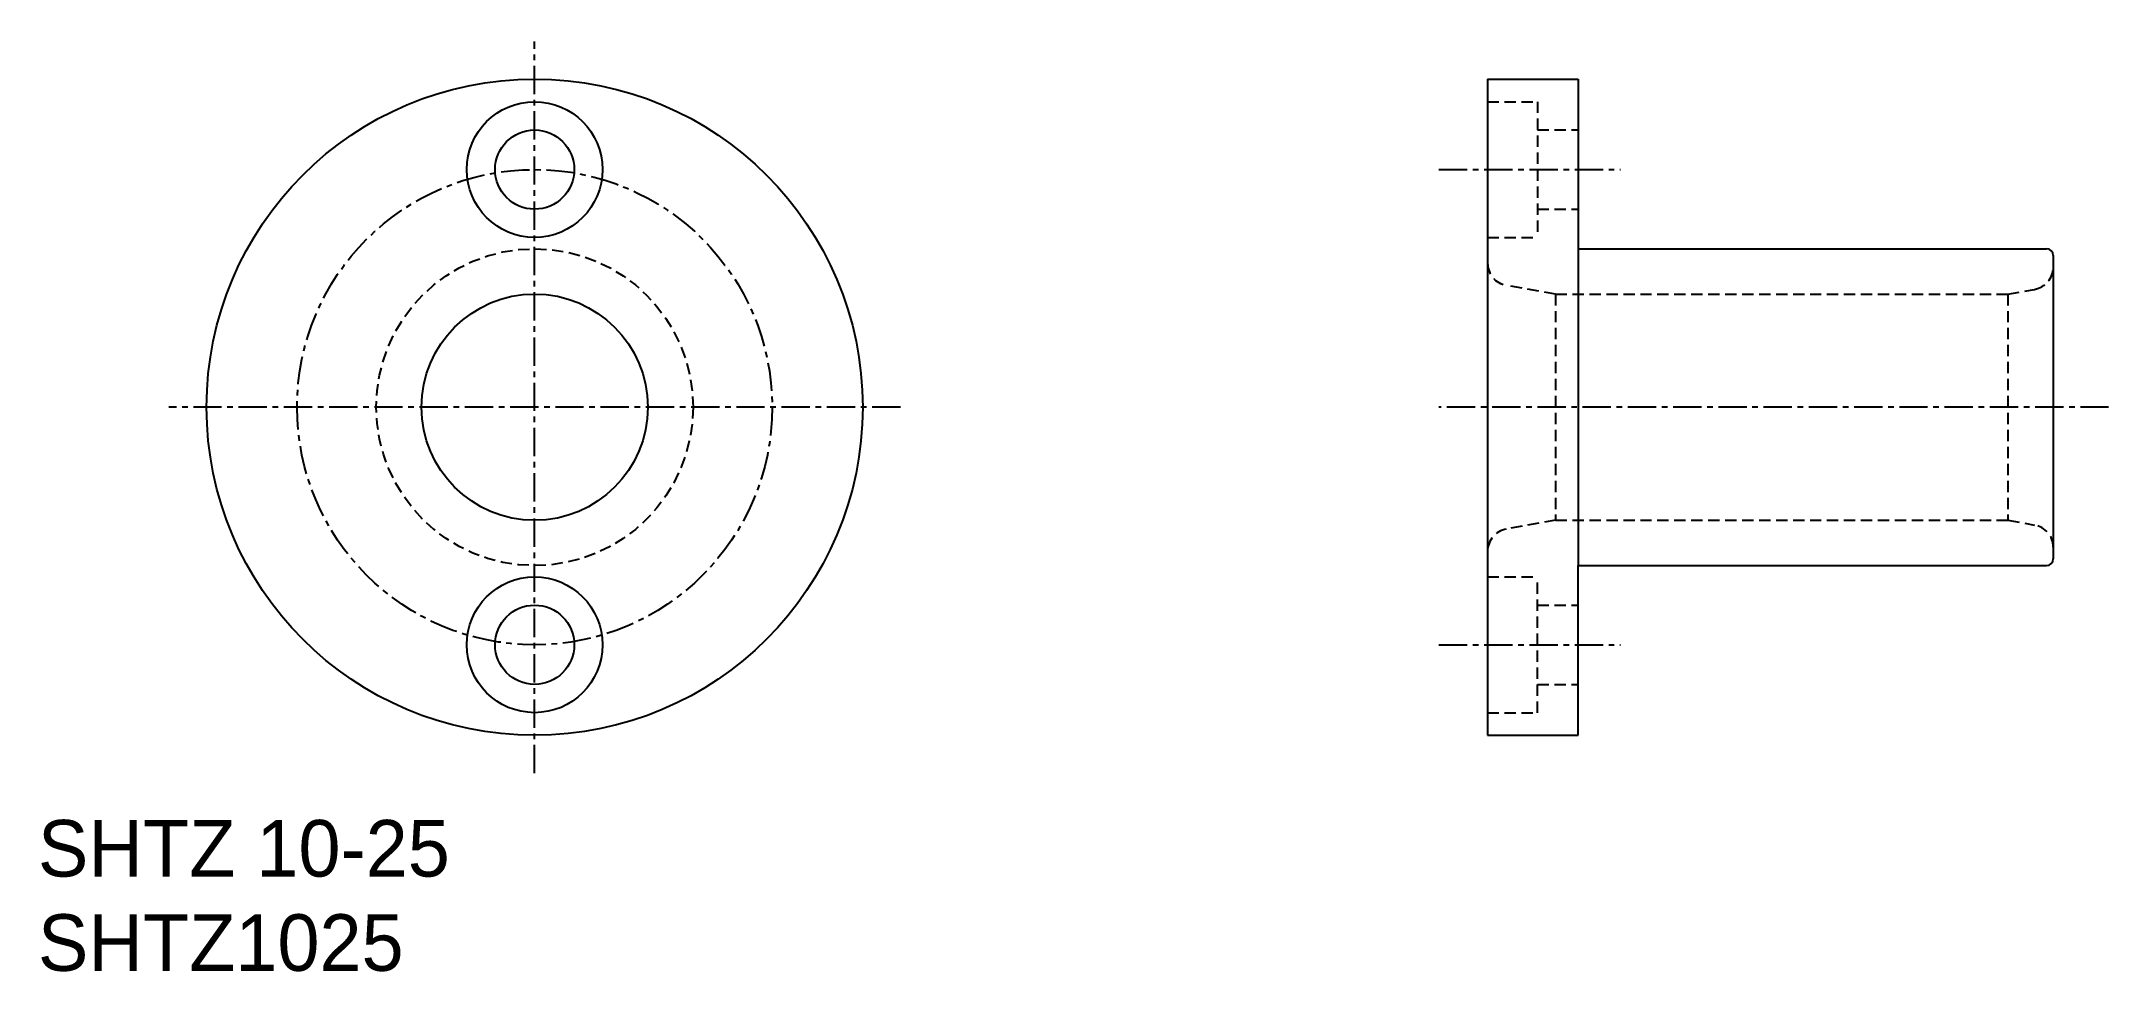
# Model space of a CAD drawing. Extents: x 36.1 to 127.5, y 46.2 to 87.3.
import ezdxf

# ---------------------------------------------------------------- set-up
doc = ezdxf.new("R2010")
doc.units = 0
doc.linetypes.add('CENTER', pattern=[2, 1.25, -0.25, 0.25, -0.25])
doc.linetypes.add('DASHED', pattern=[0.75, 0.5, -0.25])
doc.layers.get('0').update_dxf_attribs({"linetype": 'CONTINUOUS'})
doc.layers.add('CENTER', color=1, linetype='CENTER')

msp = doc.modelspace()

# ---------------------------------------------------------------- linework, layer by layer
at = {"color": 7, "linetype": 'CONTINUOUS'}
for p, q in [((100.032, 85.636), (100.032, 56.636)), ((100.032, 85.636), (104.032, 85.636)), ((104.032, 85.636), (104.032, 78.136)), ((104.032, 78.136), (124.732, 78.136)), ((104.032, 78.136), (104.032, 64.136)), ((125.032, 77.836), (125.032, 64.436)), ((104.032, 64.136), (124.732, 64.136)), ((104.032, 56.636), (104.032, 64.136)), ((100.032, 56.636), (104.032, 56.636))]:
    msp.add_line(p, q, dxfattribs=at)
at = {"color": 3, "linetype": 'DASHED'}
for p, q in [((100.032, 84.636), (102.232, 84.636)), ((102.232, 84.636), (102.232, 78.636)), ((102.232, 83.386), (104.032, 83.386)), ((102.232, 79.886), (104.032, 79.886)), ((100.032, 78.636), (102.232, 78.636)), ((103.032, 76.136), (100.858, 76.519)), ((103.032, 76.136), (103.032, 66.136)), ((103.032, 76.136), (123.032, 76.136)), ((123.032, 76.136), (124.205, 76.343)), ((123.032, 76.136), (123.032, 66.136)), ((103.032, 66.136), (100.858, 65.752)), ((103.032, 66.136), (123.032, 66.136)), ((123.032, 66.136), (124.205, 65.929)), ((100.032, 63.636), (102.232, 63.636)), ((102.232, 57.636), (102.232, 63.636)), ((102.232, 62.386), (104.032, 62.386)), ((102.232, 58.886), (104.032, 58.886)), ((100.032, 57.636), (102.232, 57.636))]:
    msp.add_line(p, q, dxfattribs=at)
at = {"color": 7, "linetype": 'CONTINUOUS'}
for centre, radius in [((57.908, 71.136), 14.5), ((57.908, 81.636), 3), ((57.908, 81.636), 1.75), ((57.908, 71.136), 5), ((57.908, 60.636), 3), ((57.908, 60.636), 1.75)]:
    msp.add_circle(centre, radius, dxfattribs=at)
at = {"color": 3, "linetype": 'DASHED'}
msp.add_circle((57.908, 71.136), 7, dxfattribs=at)
at = {"color": 7, "linetype": 'CONTINUOUS'}
for centre, start, end in [((124.732, 77.836), 0, 90), ((124.732, 64.436), 270, 0)]:
    msp.add_arc(centre, 0.3, start, end, dxfattribs=at)
at = {"color": 3, "linetype": 'DASHED'}
for centre, start, end in [((101.032, 77.504), 180, 260), ((124.032, 77.327), 280, 0), ((124.032, 64.944), 0, 80), ((101.032, 64.767), 100, 180)]:
    msp.add_arc(centre, 1, start, end, dxfattribs=at)
at = {"layer": 'CENTER', "color": 1, "linetype": 'CENTER'}
for p, q in [((57.908, 54.969), (57.908, 87.302)), ((97.882, 81.636), (105.903, 81.636)), ((74.074, 71.136), (41.742, 71.136)), ((127.482, 71.136), (97.882, 71.136)), ((97.882, 60.636), (105.903, 60.636))]:
    msp.add_line(p, q, dxfattribs=at)
msp.add_circle((57.908, 71.136), 10.5, dxfattribs=at)

# ---------------------------------------------------------------- texts
at = {"color": 7, "linetype": 'CONTINUOUS'}
for s, p in [('SHTZ 10-25', (35.952, 50.394)), ('SHTZ1025', (35.952, 46.227))]:
    msp.add_text(s, height=2.5, dxfattribs=at).set_placement(p)

doc.saveas('drawing.dxf')
